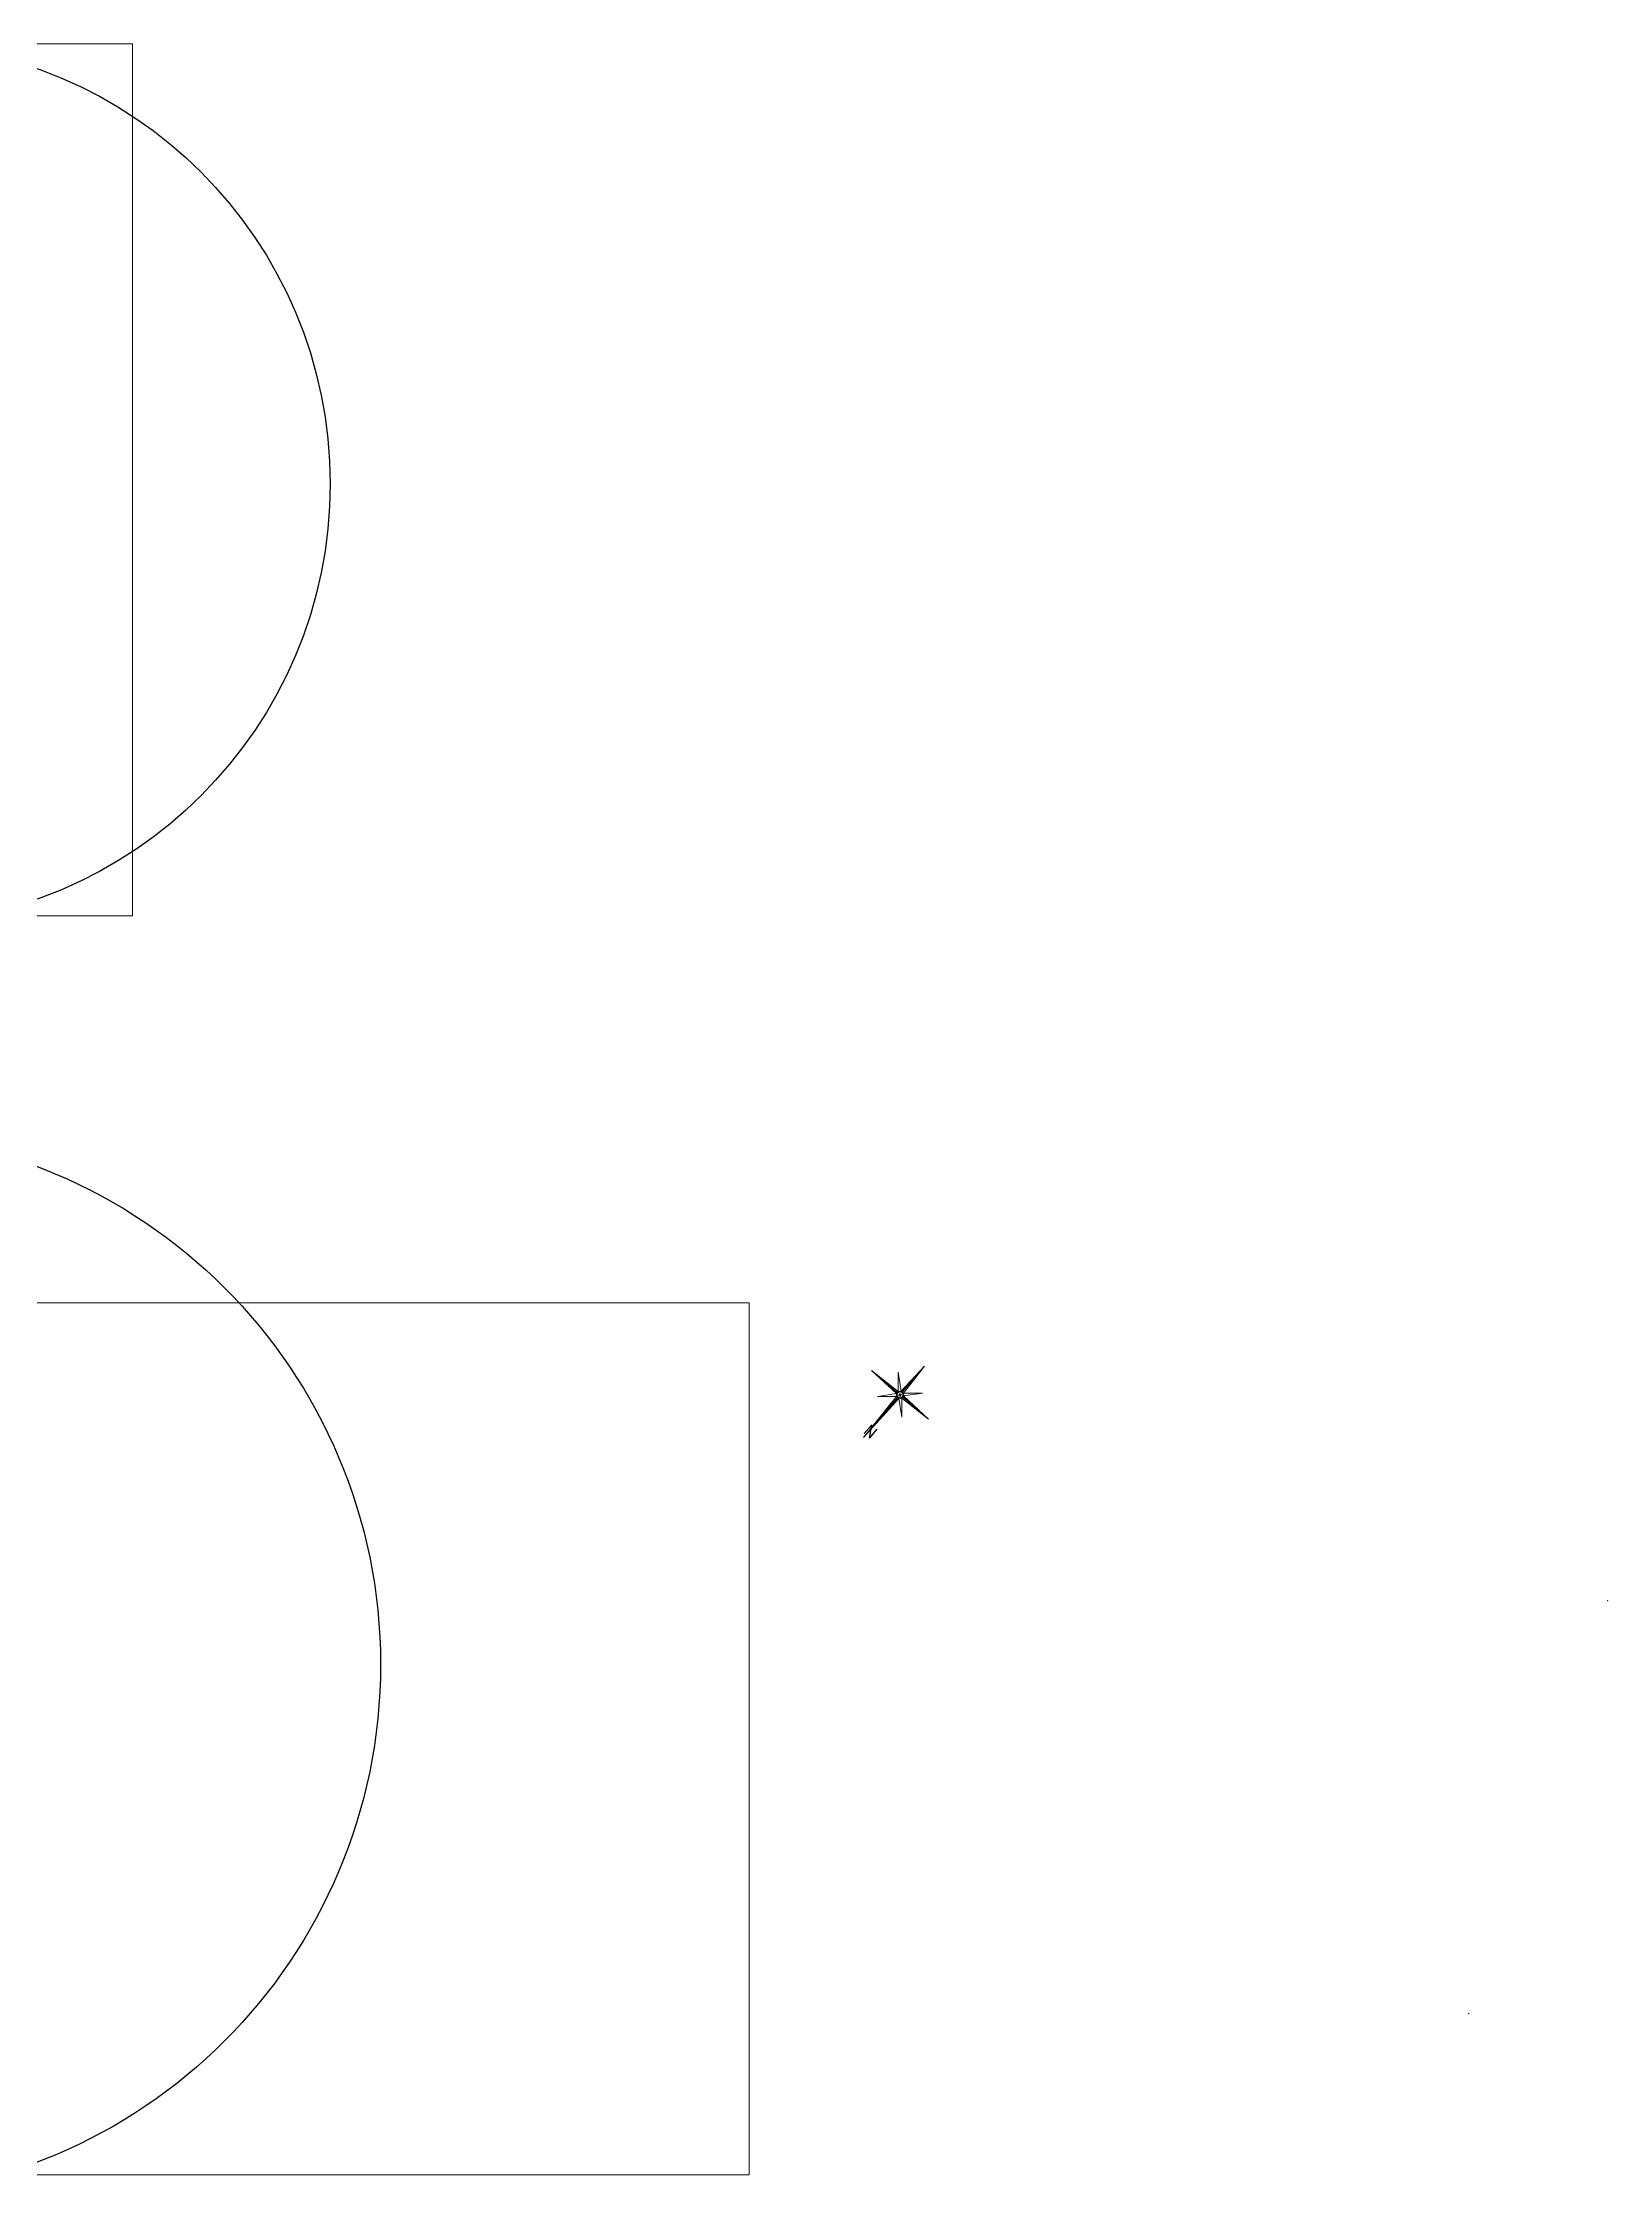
# Model space of a CAD drawing. Header units: millimetres. Extents: x -14819 to 43195, y -10328 to 20814.
# Drawn here: x 37867 to 43195, y 4219 to 11555 of the extents above; entities that cross this region are included whole.
import ezdxf

# ---------------------------------------------------------------- set-up
doc = ezdxf.new("R2010")
doc.units = ezdxf.units.MM
for name, color, linetype, lineweight in [('1_DV_BF', 21, 'Continuous', 5), ('_cadre100', 7, 'Continuous', 15), ('_cadre200', 7, 'Continuous', 15), ('DV_Furnitures', 250, 'Continuous', 5), ('DV_Hatch bedroom', 21, 'Continuous', 5)]:
    doc.layers.add(name, color=color, linetype=linetype, lineweight=lineweight)
doc.layers.add('_mur_fantome', color=2, linetype='Continuous', lineweight=0, plot=False)
doc.layers.add('DV_Bulkhead', color=40, linetype='Continuous')
doc.layers.add('DV_TEXTE', color=10, linetype='Continuous')
doc.layers.add('DV_Surface', color=241, linetype='Continuous', plot=False)
doc.styles.add('ROMAND', font='romand', dxfattribs={"height": 6})
doc.styles.add('ROMANT', font='romant', dxfattribs={"width": 1.5, "oblique": 13.5, "height": 2})
doc.styles.get("Standard").update_dxf_attribs({"font": 'arial.ttf'})

# ---------------------------------------------------------------- blocks, each defined once
blk = doc.blocks.new('*X1')
at = {"color": 0}
for p, q in [((5.658, 3.059), (5.659, 3.061)), ((5.659, 3.042), (5.676, 3.06)), ((5.66, 3.026), (5.693, 3.059)), ((5.661, 3.009), (5.71, 3.059)), ((5.669, 3), (5.727, 3.058)), ((5.687, 3), (5.744, 3.057)), ((5.705, 3), (5.761, 3.056)), ((5.722, 3), (5.778, 3.056)), ((5.74, 3), (5.795, 3.055)), ((5.758, 3), (5.812, 3.054)), ((5.775, 3), (5.829, 3.054)), ((5.793, 3), (5.846, 3.053)), ((5.811, 3), (5.863, 3.052)), ((5.828, 3), (5.88, 3.051)), ((5.846, 3), (5.897, 3.051)), ((5.864, 3), (5.914, 3.05)), ((5.881, 3), (5.931, 3.049)), ((5.899, 3), (5.948, 3.049)), ((5.917, 3), (5.965, 3.048)), ((5.934, 3), (5.982, 3.047)), ((5.952, 3), (5.999, 3.046)), ((5.97, 3), (6.016, 3.046)), ((5.988, 3), (6.033, 3.045)), ((6.005, 3), (6.049, 3.044)), ((6.023, 3), (6.066, 3.044)), ((6.041, 3), (6.083, 3.043)), ((6.058, 3), (6.1, 3.042)), ((6.076, 3), (6.117, 3.041)), ((6.094, 3), (6.134, 3.041)), ((6.111, 3), (6.151, 3.04)), ((6.129, 3), (6.168, 3.039)), ((6.147, 3), (6.185, 3.039)), ((6.164, 3), (6.202, 3.038)), ((6.182, 3), (6.219, 3.037)), ((6.2, 3), (6.236, 3.036)), ((6.217, 3), (6.253, 3.036)), ((6.235, 3), (6.27, 3.035)), ((6.253, 3), (6.287, 3.034)), ((6.27, 3), (6.304, 3.034)), ((6.288, 3), (6.321, 3.033)), ((6.306, 3), (6.338, 3.032)), ((6.323, 3), (6.355, 3.031)), ((6.341, 3), (6.372, 3.031)), ((6.359, 3), (6.389, 3.03)), ((6.376, 3), (6.406, 3.029)), ((6.394, 3), (6.423, 3.029)), ((6.412, 3), (6.44, 3.028)), ((6.429, 3), (6.457, 3.027)), ((6.447, 3), (6.474, 3.026)), ((6.465, 3), (6.491, 3.026)), ((6.483, 3), (6.507, 3.025)), ((6.5, 3), (6.524, 3.024)), ((6.518, 3), (6.541, 3.024)), ((6.536, 3), (6.558, 3.023)), ((6.553, 3), (6.575, 3.022)), ((6.571, 3), (6.592, 3.021)), ((6.589, 3), (6.609, 3.021)), ((6.606, 3), (6.626, 3.02)), ((6.624, 3), (6.643, 3.019)), ((6.642, 3), (6.66, 3.019)), ((6.659, 3), (6.677, 3.018)), ((6.677, 3), (6.694, 3.017)), ((6.695, 3), (6.711, 3.016)), ((6.712, 3), (6.728, 3.016)), ((6.73, 3), (6.745, 3.015)), ((6.748, 3), (6.762, 3.014)), ((6.765, 3), (6.779, 3.014)), ((6.783, 3), (6.796, 3.013)), ((6.801, 3), (6.813, 3.012)), ((6.818, 3), (6.83, 3.011)), ((6.836, 3), (6.847, 3.011)), ((6.854, 3), (6.864, 3.01)), ((6.871, 3), (6.881, 3.009)), ((6.889, 3), (6.898, 3.009)), ((6.907, 3), (6.915, 3.008)), ((6.924, 3), (6.932, 3.007)), ((6.942, 3), (6.949, 3.006)), ((6.96, 3), (6.965, 3.006)), ((6.977, 3), (6.982, 3.005)), ((6.995, 3), (6.999, 3.004)), ((7.013, 3), (7.016, 3.004)), ((7.031, 3), (7.033, 3.003)), ((7.048, 3), (7.05, 3.002)), ((7.066, 3), (7.067, 3.001)), ((7.084, 3), (7.084, 3.001))]:
    blk.add_line(p, q, dxfattribs=at)
blk = doc.blocks.new('*X2')
at = {"color": 0}
for p, q in [((5.5, 2.795), (5.555, 2.85)), ((5.5, 2.813), (5.536, 2.849)), ((5.5, 2.831), (5.516, 2.847)), ((5.5, 2.778), (5.561, 2.838)), ((5.5, 2.76), (5.56, 2.82)), ((5.5, 2.742), (5.559, 2.801)), ((5.5, 2.725), (5.558, 2.783)), ((5.5, 2.707), (5.558, 2.764)), ((5.5, 2.689), (5.557, 2.746)), ((5.5, 2.672), (5.556, 2.728)), ((5.5, 2.654), (5.555, 2.709)), ((5.5, 2.636), (5.554, 2.691)), ((5.5, 2.619), (5.554, 2.672)), ((5.5, 2.601), (5.553, 2.654)), ((5.5, 2.583), (5.552, 2.635)), ((5.5, 2.566), (5.551, 2.617)), ((5.5, 2.548), (5.551, 2.598)), ((5.5, 2.53), (5.55, 2.58)), ((5.5, 2.512), (5.549, 2.561)), ((5.5, 2.495), (5.548, 2.543)), ((5.5, 2.477), (5.547, 2.525)), ((5.5, 2.459), (5.547, 2.506)), ((5.5, 2.442), (5.546, 2.488)), ((5.5, 2.424), (5.545, 2.469)), ((5.5, 2.406), (5.544, 2.451)), ((5.5, 2.389), (5.544, 2.432)), ((5.5, 2.371), (5.543, 2.414)), ((5.5, 2.353), (5.542, 2.395)), ((5.5, 2.336), (5.541, 2.377)), ((5.5, 2.318), (5.54, 2.358)), ((5.5, 2.3), (5.54, 2.34)), ((5.5, 2.283), (5.539, 2.321)), ((5.5, 2.265), (5.538, 2.303)), ((5.5, 2.247), (5.537, 2.285)), ((5.5, 2.23), (5.537, 2.266)), ((5.5, 2.212), (5.536, 2.248)), ((5.5, 2.194), (5.535, 2.229)), ((5.5, 2.177), (5.534, 2.211)), ((5.5, 2.159), (5.533, 2.192)), ((5.5, 2.141), (5.533, 2.174)), ((5.5, 2.124), (5.532, 2.155)), ((5.5, 2.106), (5.531, 2.137)), ((5.5, 2.088), (5.53, 2.118)), ((5.5, 2.071), (5.53, 2.1)), ((5.5, 2.053), (5.529, 2.082)), ((5.5, 2.035), (5.528, 2.063)), ((5.5, 2.017), (5.527, 2.045)), ((5.5, 2), (5.526, 2.026)), ((5.5, 1.982), (5.526, 2.008)), ((5.5, 1.964), (5.525, 1.989)), ((5.5, 1.947), (5.524, 1.971)), ((5.5, 1.929), (5.523, 1.952)), ((5.5, 1.911), (5.523, 1.934)), ((5.5, 1.894), (5.522, 1.915)), ((5.5, 1.876), (5.521, 1.897)), ((5.5, 1.858), (5.52, 1.879)), ((5.5, 1.841), (5.519, 1.86)), ((5.5, 1.823), (5.519, 1.842)), ((5.5, 1.805), (5.518, 1.823)), ((5.5, 1.788), (5.517, 1.805)), ((5.5, 1.77), (5.516, 1.786)), ((5.5, 1.752), (5.516, 1.768)), ((5.5, 1.735), (5.515, 1.749)), ((5.5, 1.717), (5.514, 1.731)), ((5.5, 1.699), (5.513, 1.712)), ((5.5, 1.682), (5.512, 1.694)), ((5.5, 1.664), (5.512, 1.676)), ((5.5, 1.646), (5.511, 1.657)), ((5.5, 1.629), (5.51, 1.639)), ((5.5, 1.611), (5.509, 1.62)), ((5.5, 1.593), (5.509, 1.602)), ((5.5, 1.576), (5.508, 1.583)), ((5.5, 1.558), (5.507, 1.565)), ((5.5, 1.54), (5.506, 1.546)), ((5.5, 1.523), (5.505, 1.528)), ((5.5, 1.505), (5.505, 1.509)), ((5.5, 1.487), (5.504, 1.491)), ((5.5, 1.469), (5.503, 1.473)), ((5.5, 1.452), (5.502, 1.454)), ((5.5, 1.434), (5.502, 1.436)), ((5.5, 1.416), (5.501, 1.417))]:
    blk.add_line(p, q, dxfattribs=at)
blk = doc.blocks.new('*X3')
at = {"color": 0}
for p, q in [((3.901, 3), (3.902, 3)), ((3.918, 2.999), (3.919, 3)), ((3.935, 2.999), (3.937, 3)), ((3.952, 2.998), (3.955, 3)), ((3.969, 2.997), (3.972, 3)), ((3.986, 2.996), (3.99, 3)), ((4.003, 2.996), (4.008, 3)), ((4.02, 2.995), (4.025, 3)), ((4.037, 2.994), (4.043, 3)), ((4.054, 2.994), (4.061, 3)), ((4.071, 2.993), (4.078, 3)), ((4.088, 2.992), (4.096, 3)), ((4.105, 2.991), (4.114, 3)), ((4.122, 2.991), (4.131, 3)), ((4.139, 2.99), (4.149, 3)), ((4.156, 2.989), (4.167, 3)), ((4.173, 2.988), (4.184, 3)), ((4.19, 2.988), (4.202, 3)), ((4.207, 2.987), (4.22, 3)), ((4.224, 2.986), (4.237, 3)), ((4.241, 2.986), (4.255, 3)), ((4.258, 2.985), (4.273, 3)), ((4.275, 2.984), (4.29, 3)), ((4.292, 2.983), (4.308, 3)), ((4.309, 2.983), (4.326, 3)), ((4.326, 2.982), (4.344, 3)), ((4.343, 2.981), (4.361, 3)), ((4.359, 2.981), (4.379, 3)), ((4.376, 2.98), (4.397, 3)), ((4.393, 2.979), (4.414, 3)), ((4.41, 2.978), (4.432, 3)), ((4.427, 2.978), (4.45, 3)), ((4.444, 2.977), (4.467, 3)), ((4.461, 2.976), (4.485, 3)), ((4.478, 2.976), (4.503, 3)), ((4.495, 2.975), (4.52, 3)), ((4.512, 2.974), (4.538, 3)), ((4.529, 2.973), (4.556, 3)), ((4.546, 2.973), (4.573, 3)), ((4.563, 2.972), (4.591, 3)), ((4.58, 2.971), (4.609, 3)), ((4.597, 2.971), (4.626, 3)), ((4.614, 2.97), (4.644, 3)), ((4.631, 2.969), (4.662, 3)), ((4.648, 2.968), (4.679, 3)), ((4.665, 2.968), (4.697, 3)), ((4.682, 2.967), (4.715, 3)), ((4.699, 2.966), (4.732, 3)), ((4.716, 2.966), (4.75, 3)), ((4.733, 2.965), (4.768, 3)), ((4.75, 2.964), (4.785, 3)), ((4.767, 2.963), (4.803, 3)), ((4.784, 2.963), (4.821, 3)), ((4.801, 2.962), (4.838, 3)), ((4.817, 2.961), (4.856, 3)), ((4.834, 2.961), (4.874, 3)), ((4.851, 2.96), (4.892, 3)), ((4.868, 2.959), (4.909, 3)), ((4.885, 2.958), (4.927, 3)), ((4.902, 2.958), (4.945, 3)), ((4.919, 2.957), (4.962, 3)), ((4.936, 2.956), (4.98, 3)), ((4.953, 2.956), (4.998, 3)), ((4.97, 2.955), (5.015, 3)), ((4.987, 2.954), (5.033, 3)), ((5.004, 2.953), (5.051, 3)), ((5.021, 2.953), (5.068, 3)), ((5.038, 2.952), (5.086, 3)), ((5.055, 2.951), (5.104, 3)), ((5.072, 2.951), (5.121, 3)), ((5.089, 2.95), (5.139, 3)), ((5.106, 2.949), (5.157, 3)), ((5.123, 2.948), (5.174, 3)), ((5.14, 2.948), (5.192, 3)), ((5.157, 2.947), (5.21, 3)), ((5.174, 2.946), (5.227, 3)), ((5.191, 2.946), (5.245, 3)), ((5.208, 2.945), (5.263, 3)), ((5.225, 2.944), (5.28, 3)), ((5.242, 2.943), (5.298, 3)), ((5.259, 2.943), (5.316, 3)), ((5.275, 2.942), (5.333, 3)), ((5.292, 2.941), (5.343, 2.992)), ((5.309, 2.941), (5.344, 2.975)), ((5.326, 2.94), (5.345, 2.958)), ((5.343, 2.939), (5.346, 2.941))]:
    blk.add_line(p, q, dxfattribs=at)
blk = doc.blocks.new('*X4')
at = {"color": 0}
for p, q in [((5.478, 4.594), (5.5, 4.616)), ((5.478, 4.576), (5.5, 4.598)), ((5.479, 4.631), (5.5, 4.651)), ((5.479, 4.612), (5.5, 4.634)), ((5.48, 4.667), (5.5, 4.687)), ((5.48, 4.649), (5.5, 4.669)), ((5.481, 4.703), (5.5, 4.722)), ((5.481, 4.685), (5.5, 4.705)), ((5.482, 4.74), (5.5, 4.758)), ((5.482, 4.721), (5.5, 4.74)), ((5.483, 4.776), (5.5, 4.793)), ((5.483, 4.758), (5.5, 4.775)), ((5.484, 4.812), (5.5, 4.828)), ((5.484, 4.794), (5.5, 4.811)), ((5.485, 4.849), (5.5, 4.864)), ((5.485, 4.83), (5.5, 4.846)), ((5.486, 4.903), (5.5, 4.917)), ((5.486, 4.885), (5.5, 4.899)), ((5.486, 4.867), (5.5, 4.881)), ((5.487, 4.939), (5.5, 4.952)), ((5.487, 4.921), (5.5, 4.934)), ((5.488, 4.976), (5.5, 4.987)), ((5.488, 4.958), (5.5, 4.97)), ((5.489, 5.012), (5.5, 5.023)), ((5.489, 4.994), (5.5, 5.005)), ((5.49, 5.049), (5.5, 5.058)), ((5.49, 5.03), (5.5, 5.04)), ((5.491, 5.085), (5.5, 5.093)), ((5.491, 5.067), (5.5, 5.076)), ((5.492, 5.121), (5.5, 5.129)), ((5.492, 5.103), (5.5, 5.111)), ((5.493, 5.158), (5.5, 5.164)), ((5.493, 5.139), (5.5, 5.146)), ((5.494, 5.194), (5.5, 5.199)), ((5.494, 5.176), (5.5, 5.182)), ((5.495, 5.23), (5.5, 5.235)), ((5.495, 5.212), (5.5, 5.217)), ((5.496, 5.267), (5.5, 5.27)), ((5.496, 5.248), (5.5, 5.253)), ((5.497, 5.303), (5.5, 5.306)), ((5.497, 5.285), (5.5, 5.288)), ((5.498, 5.339), (5.5, 5.341)), ((5.498, 5.321), (5.5, 5.323)), ((5.499, 5.376), (5.5, 5.376)), ((5.499, 5.357), (5.5, 5.359)), ((5.5, 5.394), (5.5, 5.394)), ((5.452, 3.649), (5.5, 3.697)), ((5.452, 3.631), (5.5, 3.679)), ((5.453, 3.686), (5.5, 3.732)), ((5.453, 3.667), (5.5, 3.715)), ((5.454, 3.722), (5.5, 3.768)), ((5.454, 3.704), (5.5, 3.75)), ((5.455, 3.758), (5.5, 3.803)), ((5.455, 3.74), (5.5, 3.785)), ((5.456, 3.795), (5.5, 3.838)), ((5.456, 3.777), (5.5, 3.821)), ((5.457, 3.831), (5.5, 3.874)), ((5.457, 3.813), (5.5, 3.856)), ((5.458, 3.867), (5.5, 3.909)), ((5.458, 3.849), (5.5, 3.891)), ((5.459, 3.904), (5.5, 3.944)), ((5.459, 3.886), (5.5, 3.927)), ((5.46, 3.94), (5.5, 3.98)), ((5.46, 3.922), (5.5, 3.962)), ((5.461, 3.976), (5.5, 4.015)), ((5.461, 3.958), (5.5, 3.997)), ((5.462, 4.013), (5.5, 4.05)), ((5.462, 3.995), (5.5, 4.033)), ((5.463, 4.049), (5.5, 4.086)), ((5.463, 4.031), (5.5, 4.068)), ((5.464, 4.085), (5.5, 4.121)), ((5.464, 4.067), (5.5, 4.103)), ((5.465, 4.122), (5.5, 4.156)), ((5.465, 4.104), (5.5, 4.139)), ((5.466, 4.158), (5.5, 4.192)), ((5.466, 4.14), (5.5, 4.174)), ((5.467, 4.194), (5.5, 4.227)), ((5.467, 4.176), (5.5, 4.21)), ((5.468, 4.231), (5.5, 4.263)), ((5.468, 4.213), (5.5, 4.245)), ((5.469, 4.267), (5.5, 4.298)), ((5.469, 4.249), (5.5, 4.28)), ((5.47, 4.303), (5.5, 4.333)), ((5.47, 4.285), (5.5, 4.316)), ((5.471, 4.34), (5.5, 4.369)), ((5.471, 4.322), (5.5, 4.351)), ((5.472, 4.376), (5.5, 4.404)), ((5.472, 4.358), (5.5, 4.386)), ((5.473, 4.413), (5.5, 4.439)), ((5.473, 4.394), (5.5, 4.422)), ((5.474, 4.449), (5.5, 4.475)), ((5.474, 4.431), (5.5, 4.457)), ((5.475, 4.485), (5.5, 4.51)), ((5.475, 4.467), (5.5, 4.492)), ((5.476, 4.522), (5.5, 4.545)), ((5.476, 4.503), (5.5, 4.528)), ((5.477, 4.558), (5.5, 4.581)), ((5.477, 4.54), (5.5, 4.563)), ((5.439, 3.159), (5.5, 3.22)), ((5.44, 3.195), (5.5, 3.255)), ((5.44, 3.177), (5.5, 3.237)), ((5.441, 3.231), (5.5, 3.29)), ((5.441, 3.213), (5.5, 3.273)), ((5.442, 3.268), (5.5, 3.326)), ((5.442, 3.25), (5.5, 3.308)), ((5.443, 3.304), (5.5, 3.361)), ((5.443, 3.286), (5.5, 3.343)), ((5.444, 3.34), (5.5, 3.396)), ((5.444, 3.322), (5.5, 3.379)), ((5.445, 3.377), (5.5, 3.432)), ((5.445, 3.359), (5.5, 3.414)), ((5.446, 3.413), (5.5, 3.467)), ((5.446, 3.395), (5.5, 3.449)), ((5.447, 3.468), (5.5, 3.52)), ((5.447, 3.449), (5.5, 3.502)), ((5.447, 3.431), (5.5, 3.485)), ((5.448, 3.504), (5.5, 3.555)), ((5.448, 3.486), (5.5, 3.538)), ((5.449, 3.54), (5.5, 3.591)), ((5.449, 3.522), (5.5, 3.573)), ((5.45, 3.577), (5.5, 3.626)), ((5.45, 3.558), (5.5, 3.608)), ((5.451, 3.613), (5.5, 3.662)), ((5.451, 3.595), (5.5, 3.644)), ((5.458, 3.16), (5.5, 3.202)), ((5.476, 3.16), (5.5, 3.184)), ((5.494, 3.16), (5.5, 3.167))]:
    blk.add_line(p, q, dxfattribs=at)
blk = doc.blocks.new('ROSEVENT')
for p, q in [((-0.078, 0.142), (-0.017, 2.394)), ((-0.017, 0.154), (-0.017, 2.394)), ((-0.017, 2.394), (0.044, 0.142)), ((-1.617, -0.006), (-0.165, 0.056)), ((-0.696, 0.673), (-0.078, 0.142)), ((-0.165, 0.056), (-0.696, 0.673)), ((-0.077, 0.155), (-0.014, 0.155)), ((0.044, 0.142), (0.662, 0.673)), ((0.662, 0.673), (0.131, 0.056)), ((0.131, 0.056), (1.583, -0.006)), ((0.144, -0.003), (0.141, 0.057)), ((-0.177, -0.006), (-1.617, -0.006)), ((-0.165, -0.067), (-1.617, -0.006)), ((-0.696, -0.684), (-0.165, -0.067)), ((-0.078, -0.153), (-0.696, -0.684)), ((-0.175, -0.003), (-0.171, -0.066)), ((-0.017, -1.606), (-0.078, -0.153)), ((0.044, -0.153), (-0.017, -1.606)), ((-0.017, -0.16), (0.049, -0.154)), ((-0.017, -0.166), (-0.017, -1.606)), ((0.662, -0.684), (0.044, -0.153)), ((1.583, -0.006), (0.131, -0.067)), ((0.131, -0.067), (0.662, -0.684)), ((0.143, -0.006), (1.583, -0.006))]:
    blk.add_line(p, q)
for radius in [0.159, 0.127]:
    blk.add_circle((-0.017, -0.006), radius)
for name in ['*X4', '*X1', '*X3', '*X2']:
    blk.add_blockref(name, (-5.517, -3.006))
for height, style, p in [(0.5, 'ROMANT', (-0.317, 1.744)), (0.122, 'ROMAND', (-0.08, -0.061))]:
    blk.add_text('N', height=height, dxfattribs=dict(style=style)).set_placement(p)
blk = doc.blocks.new('FLNORD')
at = {"xscale": 4, "yscale": 4, "zscale": 4, "rotation": 359.9999991217657}
blk.add_blockref('ROSEVENT', (-0.93, -0.17), dxfattribs=at)
blk = doc.blocks.new('*U1081')
at = {"layer": 'DV_Hatch bedroom', "lineweight": 5}
h = blk.add_hatch(color=256, dxfattribs=at)
h.dxf.hatch_style = 1
h.paths.add_polyline_path([(20, 0), (20, 0), (20, 0), (21, 0), (21, -1), (21, -1), (21, -1), (21, -8), (19, -35), (19, -36), (19, -36), (18, -37), (18, -37), (18, -37), (17, -38), (16, -38), (14, -39), (12, -39), (11, -40), (9, -40), (7, -41), (5, -41), (4, -41), (2, -41), (0, -41), (-2, -41), (-4, -41), (-5, -41), (-7, -41), (-9, -40), (-11, -40), (-12, -39), (-14, -39), (-16, -38), (-17, -38), (-18, -37), (-18, -37), (-18, -37), (-19, -36), (-19, -36), (-19, -35), (-21, -8), (-21, -1), (-21, -1), (-21, -1), (-21, -1), (-21, 0), (-20, 0), (-20, 0), (-20, 0), (-19, 0), (-19, 0), (-19, 0), (19, 0), (19, 0), (19, 0)])
h.paths.add_polyline_path([(2, -43), (4, -43)])
h.paths.add_polyline_path([(0, -43), (2, -43)])
at = {"lineweight": 5}
for p, q in [((-20, -41), (-19, -40)), ((-20, -41), (-19, -40)), ((-18, -45), (-20, -41)), ((-18, -45), (-20, -41)), ((-19, -40), (-19, -40)), ((-19, -40), (-18, -40)), ((-19, -40), (-19, -40)), ((-19, -40), (-18, -40)), ((-18, -40), (-16, -41)), ((-18, -40), (-16, -41)), ((-17, -45), (-18, -45)), ((-17, -45), (-18, -45)), ((-16, -46), (-17, -45)), ((-17, -45), (-17, -45)), ((-16, -46), (-17, -45)), ((-17, -45), (-17, -45)), ((-16, -38), (-15, -39)), ((-16, -41), (-16, -38)), ((-16, -38), (-15, -39)), ((-16, -41), (-16, -38)), ((-16, -41), (-14, -41)), ((-16, -41), (-14, -41)), ((-14, -47), (-16, -46)), ((-14, -47), (-16, -46)), ((-15, -39), (-14, -39)), ((-15, -39), (-14, -39)), ((-14, -39), (-14, -41)), ((-14, -39), (-14, -41)), ((-14, -41), (-12, -42)), ((-14, -41), (-12, -42)), ((-13, -48), (-14, -47)), ((-13, -48), (-14, -47)), ((-11, -48), (-13, -48)), ((-11, -48), (-13, -48)), ((-12, -42), (-10, -42)), ((-12, -42), (-10, -42)), ((-10, -49), (-11, -48)), ((-10, -49), (-11, -48)), ((-10, -42), (-8, -43)), ((-10, -42), (-8, -43)), ((-8, -49), (-10, -49)), ((-8, -49), (-10, -49)), ((-8, -43), (-6, -43)), ((-8, -43), (-6, -43)), ((-6, -49), (-8, -49)), ((-6, -49), (-8, -49)), ((-6, -43), (-4, -43)), ((-6, -43), (-4, -43)), ((-5, -50), (-6, -49)), ((-5, -50), (-6, -49)), ((-3, -50), (-5, -50)), ((-3, -50), (-5, -50)), ((10, -42), (12, -42)), ((12, -42), (14, -41)), ((14, -39), (15, -39)), ((14, -41), (14, -39)), ((14, -39), (15, -39)), ((14, -41), (14, -39)), ((14, -41), (16, -41)), ((15, -39), (16, -38)), ((15, -39), (16, -38)), ((16, -38), (16, -41)), ((16, -38), (16, -41))]:
    blk.add_line(p, q, dxfattribs=at)
for points in [[(-4, -43), (-2, -43), (0, -43), (2, -43), (4, -43), (6, -43), (4, -43), (2, -43), (0, -43), (-2, -43)], [(6, -49), (5, -50), (3, -50), (2, -50), (0, -50), (-2, -50), (-3, -50), (-2, -50), (0, -50), (2, -50), (3, -50), (5, -50)], [(6, -43), (8, -43), (10, -42), (8, -43)], [(11, -48), (9, -49), (8, -49), (6, -49), (8, -49), (9, -49)], [(15, -47), (14, -47), (14, -47), (12, -48), (11, -48), (12, -48), (14, -47), (14, -47)], [(17, -45), (16, -46), (15, -47), (16, -46)], [(16, -41), (18, -40), (19, -40), (19, -40), (20, -41), (19, -40), (19, -40), (18, -40)], [(20, -41), (18, -45), (17, -45), (18, -45)], [(17, -45), (17, -45), (17, -45), (17, -45)]]:
    blk.add_lwpolyline(points, close=True, dxfattribs=at)
blk.add_lwpolyline([(10, -42), (12, -42), (14, -41), (16, -41)], dxfattribs=at)
blk.add_polyline3d([(20, 0, 0), (20, 0, 0), (20, 0, 0), (21, 0, 0), (21, -1, 0), (21, -1, 0), (21, -1, 0), (21, -8, 0), (19, -35, 0), (19, -36, 0), (19, -36, 0), (18, -37, 0), (18, -37, 0), (18, -37, 0), (17, -38, 0), (16, -38, 0), (14, -39, 0), (12, -39, 0), (11, -40, 0), (9, -40, 0), (7, -41, 0), (5, -41, 0), (4, -41, 0), (2, -41, 0), (0, -41, 0), (-2, -41, 0), (-4, -41, 0), (-5, -41, 0), (-7, -41, 0), (-9, -40, 0), (-11, -40, 0), (-12, -39, 0), (-14, -39, 0), (-16, -38, 0), (-17, -38, 0), (-18, -37, 0), (-18, -37, 0), (-18, -37, 0), (-19, -36, 0), (-19, -36, 0), (-19, -35, 0), (-21, -8, 0), (-21, -1, 0), (-21, -1, 0), (-21, -1, 0), (-21, -1, 0), (-21, 0, 0), (-20, 0, 0), (-20, 0, 0), (-20, 0, 0), (-19, 0, 0), (-19, 0, 0), (-19, 0, 0), (19, 0, 0), (19, 0, 0), (19, 0, 0), (20, 0, 0)], dxfattribs=at)
blk.add_polyline3d([(20, 0, 0), (20, 0, 0), (20, 0, 0), (21, 0, 0), (21, -1, 0), (21, -1, 0), (21, -1, 0), (21, -8, 0), (19, -35, 0), (19, -36, 0), (19, -36, 0), (18, -37, 0), (18, -37, 0), (18, -37, 0), (17, -38, 0), (16, -38, 0), (14, -39, 0), (12, -39, 0), (11, -40, 0), (9, -40, 0), (7, -41, 0), (5, -41, 0), (4, -41, 0), (2, -41, 0), (0, -41, 0), (-2, -41, 0), (-4, -41, 0), (-5, -41, 0), (-7, -41, 0), (-9, -40, 0), (-11, -40, 0), (-12, -39, 0), (-14, -39, 0), (-16, -38, 0), (-17, -38, 0), (-18, -37, 0), (-18, -37, 0), (-18, -37, 0), (-19, -36, 0), (-19, -36, 0), (-19, -35, 0), (-21, -8, 0), (-21, -1, 0), (-21, -1, 0), (-21, -1, 0), (-21, -1, 0), (-21, 0, 0), (-20, 0, 0), (-20, 0, 0), (-20, 0, 0), (-19, 0, 0), (-19, 0, 0), (-19, 0, 0), (19, 0, 0), (19, 0, 0), (19, 0, 0), (20, 0, 0)], close=True, dxfattribs=at)
blk = doc.blocks.new('kdkd')
at = {"layer": 'DV_Hatch bedroom', "transparency": 33554687}
h = blk.add_hatch(color=256, dxfattribs=at)
h.dxf.hatch_style = 1
h.paths.add_polyline_path([(347.3, 26.6), (347.8, 26.6), (347.8, 27.5), (347.3, 27.5)])
at = {"layer": '1_DV_BF', "color": 18, "lineweight": 5, "true_color": 0x000000}
blk.add_lwpolyline([(347.3, 27.5), (347.8, 27.5), (347.8, 26.6), (347.3, 26.6), (347.3, 27.5)], dxfattribs=at)
at = {"layer": 'DV_TEXTE', "insert": (347.6, 27.3), "char_height": 0.12, "width": 0.568, "attachment_point": 1, "rotation": 270}
blk.add_mtext('{\\fDM Sans|b0|i0|c0|p2;\\C10;50*90}', dxfattribs=at)
blk = doc.blocks.new('*U1082')
at = {"layer": 'DV_Hatch bedroom', "lineweight": 5}
h = blk.add_hatch(color=256, dxfattribs=at)
h.dxf.hatch_style = 1
h.paths.add_polyline_path([(20, 0), (20, 0), (20, 0), (21, 0), (21, -1), (21, -1), (21, -1), (21, -8), (19, -35), (19, -36), (19, -36), (18, -37), (18, -37), (18, -37), (17, -38), (16, -38), (14, -39), (12, -39), (11, -40), (9, -40), (7, -41), (5, -41), (4, -41), (2, -41), (0, -41), (-2, -41), (-4, -41), (-5, -41), (-7, -41), (-9, -40), (-11, -40), (-12, -39), (-14, -39), (-16, -38), (-17, -38), (-18, -37), (-18, -37), (-18, -37), (-19, -36), (-19, -36), (-19, -35), (-21, -8), (-21, -1), (-21, -1), (-21, -1), (-21, -1), (-21, 0), (-20, 0), (-20, 0), (-20, 0), (-19, 0), (-19, 0), (-19, 0), (19, 0), (19, 0), (19, 0)])
h.paths.add_polyline_path([(2, -43), (4, -43)])
h.paths.add_polyline_path([(0, -43), (2, -43)])
at = {"lineweight": 5}
for p, q in [((-20, -41), (-19, -40)), ((-20, -41), (-19, -40)), ((-18, -45), (-20, -41)), ((-18, -45), (-20, -41)), ((-19, -40), (-19, -40)), ((-19, -40), (-18, -40)), ((-19, -40), (-19, -40)), ((-19, -40), (-18, -40)), ((-18, -40), (-16, -41)), ((-18, -40), (-16, -41)), ((-17, -45), (-18, -45)), ((-17, -45), (-18, -45)), ((-16, -46), (-17, -45)), ((-17, -45), (-17, -45)), ((-16, -46), (-17, -45)), ((-17, -45), (-17, -45)), ((-16, -38), (-15, -39)), ((-16, -41), (-16, -38)), ((-16, -38), (-15, -39)), ((-16, -41), (-16, -38)), ((-16, -41), (-14, -41)), ((-16, -41), (-14, -41)), ((-14, -47), (-16, -46)), ((-14, -47), (-16, -46)), ((-15, -39), (-14, -39)), ((-15, -39), (-14, -39)), ((-14, -39), (-14, -41)), ((-14, -39), (-14, -41)), ((-14, -41), (-12, -42)), ((-14, -41), (-12, -42)), ((-13, -48), (-14, -47)), ((-13, -48), (-14, -47)), ((-11, -48), (-13, -48)), ((-11, -48), (-13, -48)), ((-12, -42), (-10, -42)), ((-12, -42), (-10, -42)), ((-10, -49), (-11, -48)), ((-10, -49), (-11, -48)), ((-10, -42), (-8, -43)), ((-10, -42), (-8, -43)), ((-8, -49), (-10, -49)), ((-8, -49), (-10, -49)), ((-8, -43), (-6, -43)), ((-8, -43), (-6, -43)), ((-6, -49), (-8, -49)), ((-6, -49), (-8, -49)), ((-6, -43), (-4, -43)), ((-6, -43), (-4, -43)), ((-5, -50), (-6, -49)), ((-5, -50), (-6, -49)), ((-3, -50), (-5, -50)), ((-3, -50), (-5, -50)), ((10, -42), (12, -42)), ((12, -42), (14, -41)), ((14, -39), (15, -39)), ((14, -41), (14, -39)), ((14, -39), (15, -39)), ((14, -41), (14, -39)), ((14, -41), (16, -41)), ((15, -39), (16, -38)), ((15, -39), (16, -38)), ((16, -38), (16, -41)), ((16, -38), (16, -41))]:
    blk.add_line(p, q, dxfattribs=at)
for points in [[(-4, -43), (-2, -43), (0, -43), (2, -43), (4, -43), (6, -43), (4, -43), (2, -43), (0, -43), (-2, -43)], [(6, -49), (5, -50), (3, -50), (2, -50), (0, -50), (-2, -50), (-3, -50), (-2, -50), (0, -50), (2, -50), (3, -50), (5, -50)], [(6, -43), (8, -43), (10, -42), (8, -43)], [(11, -48), (9, -49), (8, -49), (6, -49), (8, -49), (9, -49)], [(15, -47), (14, -47), (14, -47), (12, -48), (11, -48), (12, -48), (14, -47), (14, -47)], [(17, -45), (16, -46), (15, -47), (16, -46)], [(16, -41), (18, -40), (19, -40), (19, -40), (20, -41), (19, -40), (19, -40), (18, -40)], [(20, -41), (18, -45), (17, -45), (18, -45)], [(17, -45), (17, -45), (17, -45), (17, -45)]]:
    blk.add_lwpolyline(points, close=True, dxfattribs=at)
blk.add_lwpolyline([(10, -42), (12, -42), (14, -41), (16, -41)], dxfattribs=at)
blk.add_polyline3d([(20, 0, 0), (20, 0, 0), (20, 0, 0), (21, 0, 0), (21, -1, 0), (21, -1, 0), (21, -1, 0), (21, -8, 0), (19, -35, 0), (19, -36, 0), (19, -36, 0), (18, -37, 0), (18, -37, 0), (18, -37, 0), (17, -38, 0), (16, -38, 0), (14, -39, 0), (12, -39, 0), (11, -40, 0), (9, -40, 0), (7, -41, 0), (5, -41, 0), (4, -41, 0), (2, -41, 0), (0, -41, 0), (-2, -41, 0), (-4, -41, 0), (-5, -41, 0), (-7, -41, 0), (-9, -40, 0), (-11, -40, 0), (-12, -39, 0), (-14, -39, 0), (-16, -38, 0), (-17, -38, 0), (-18, -37, 0), (-18, -37, 0), (-18, -37, 0), (-19, -36, 0), (-19, -36, 0), (-19, -35, 0), (-21, -8, 0), (-21, -1, 0), (-21, -1, 0), (-21, -1, 0), (-21, -1, 0), (-21, 0, 0), (-20, 0, 0), (-20, 0, 0), (-20, 0, 0), (-19, 0, 0), (-19, 0, 0), (-19, 0, 0), (19, 0, 0), (19, 0, 0), (19, 0, 0), (20, 0, 0)], dxfattribs=at)
blk.add_polyline3d([(20, 0, 0), (20, 0, 0), (20, 0, 0), (21, 0, 0), (21, -1, 0), (21, -1, 0), (21, -1, 0), (21, -8, 0), (19, -35, 0), (19, -36, 0), (19, -36, 0), (18, -37, 0), (18, -37, 0), (18, -37, 0), (17, -38, 0), (16, -38, 0), (14, -39, 0), (12, -39, 0), (11, -40, 0), (9, -40, 0), (7, -41, 0), (5, -41, 0), (4, -41, 0), (2, -41, 0), (0, -41, 0), (-2, -41, 0), (-4, -41, 0), (-5, -41, 0), (-7, -41, 0), (-9, -40, 0), (-11, -40, 0), (-12, -39, 0), (-14, -39, 0), (-16, -38, 0), (-17, -38, 0), (-18, -37, 0), (-18, -37, 0), (-18, -37, 0), (-19, -36, 0), (-19, -36, 0), (-19, -35, 0), (-21, -8, 0), (-21, -1, 0), (-21, -1, 0), (-21, -1, 0), (-21, -1, 0), (-21, 0, 0), (-20, 0, 0), (-20, 0, 0), (-20, 0, 0), (-19, 0, 0), (-19, 0, 0), (-19, 0, 0), (19, 0, 0), (19, 0, 0), (19, 0, 0), (20, 0, 0)], close=True, dxfattribs=at)

msp = doc.modelspace()

# ---------------------------------------------------------------- linework, layer by layer
at = {"layer": '_cadre100', "flags": 128}
msp.add_lwpolyline([(36071.5, 4294.08), (40271.5, 4294.08), (40271.5, 7264.08), (36071.5, 7264.08)], close=True, dxfattribs=at)
at = {"layer": '_mur_fantome', "flags": 128}
msp.add_lwpolyline([(36071.5, 8582.4), (38171.5, 8582.4), (38171.5, 11552.4), (36071.5, 11552.4)], close=True, dxfattribs=at)
at = {"layer": 'DV_Surface'}
for centre, radius in [((37342.95, 10053.35, 195), 1501.31), ((37201.94, 6032.84), 1813.73)]:
    msp.add_circle(centre, radius, dxfattribs=at)

# ---------------------------------------------------------------- block references
at = {"layer": '_cadre200', "xscale": 20.00000000000001, "yscale": 20.00000000000001, "zscale": 499.9999999999999, "rotation": 139.4348280760574}
msp.add_blockref('FLNORD', (40766.93, 6961.03), dxfattribs=at)
at = {"layer": 'DV_Bulkhead', "rotation": 269.9999999999956}
for p in [(43167.67, 6597.51), (42694.09, 5190.63)]:
    msp.add_blockref('kdkd', p, dxfattribs=at)
at = {"layer": 'DV_Furnitures', "xscale": -0.01, "yscale": 0.01, "zscale": 0.01, "rotation": 179.738119633609}
for name, p in [('*U1081', (43194.62, 6250.03)), ('*U1082', (42721.04, 4843.15))]:
    msp.add_blockref(name, p, dxfattribs=at)

doc.saveas('drawing.dxf')
